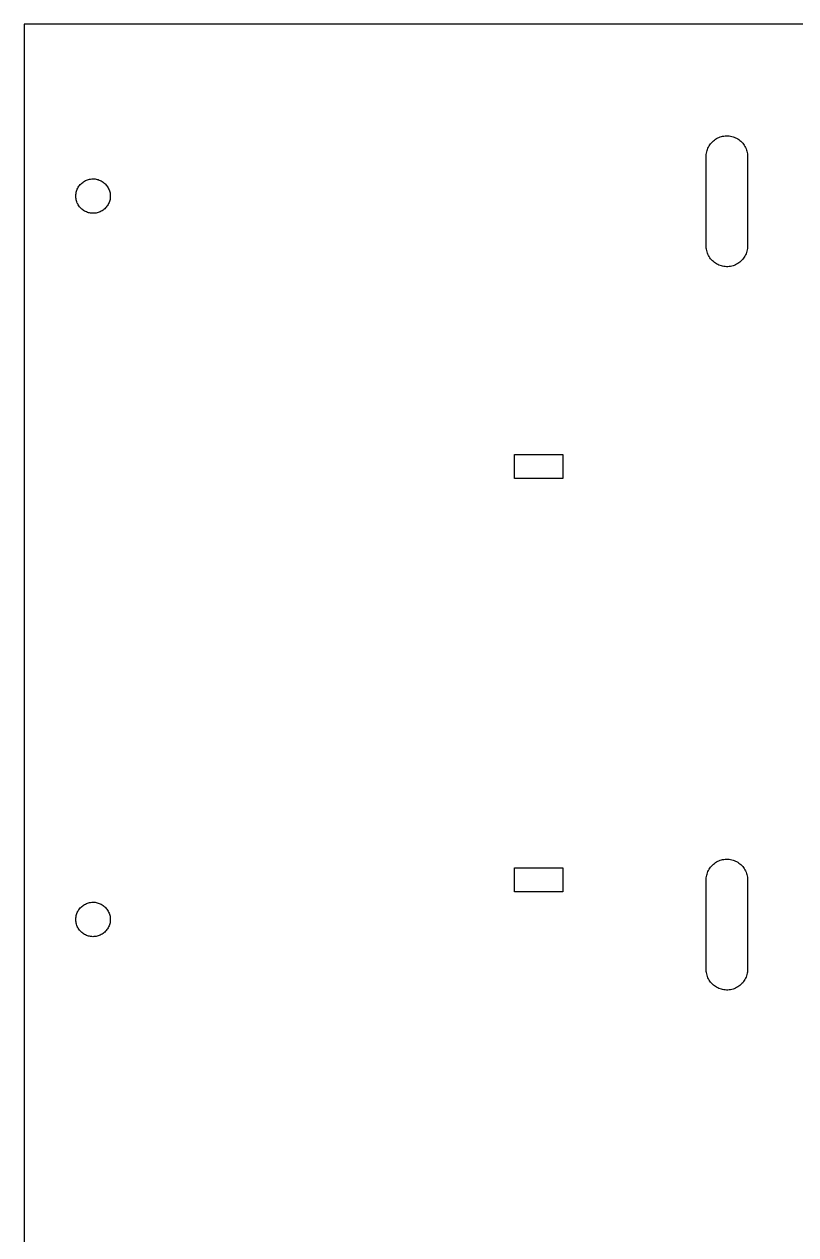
# Model space of a CAD drawing. Header units: metres. Extents: x 0 to 448, y 0 to 625.
# Drawn here: x 0 to 224, y 273.4 to 624.8 of the extents above; entities that cross this region are included whole.
import ezdxf

# ---------------------------------------------------------------- set-up
doc = ezdxf.new("R2010")
doc.units = ezdxf.units.M

msp = doc.modelspace()

# ---------------------------------------------------------------- linework, layer by layer
for p, q in [((448, 624.8), (0, 624.8)), ((0, 624.8), (0, 0)), ((199.528, 590.401), (199.791, 590.676)), ((199.791, 590.676), (200.071, 590.935)), ((200.071, 590.935), (200.366, 591.175)), ((200.366, 591.175), (200.676, 591.395)), ((200.676, 591.395), (201, 591.596)), ((201, 591.596), (201.336, 591.776)), ((201.336, 591.776), (201.682, 591.934)), ((201.682, 591.934), (202.038, 592.07)), ((202.038, 592.07), (202.401, 592.183)), ((202.401, 592.183), (202.771, 592.273)), ((202.771, 592.273), (203.146, 592.339)), ((203.146, 592.339), (203.525, 592.381)), ((203.525, 592.381), (203.905, 592.399)), ((203.905, 592.399), (204.285, 592.393)), ((204.285, 592.393), (204.665, 592.363)), ((204.665, 592.363), (205.042, 592.309)), ((205.042, 592.309), (205.415, 592.231)), ((205.415, 592.231), (205.782, 592.129)), ((205.782, 592.129), (206.141, 592.005)), ((206.141, 592.005), (206.492, 591.858)), ((206.492, 591.858), (206.834, 591.689)), ((206.834, 591.689), (207.163, 591.498)), ((207.163, 591.498), (207.48, 591.287)), ((207.48, 591.287), (207.783, 591.057)), ((207.783, 591.057), (208.071, 590.808)), ((208.071, 590.808), (208.342, 590.54)), ((208.342, 590.54), (208.596, 590.257)), ((198.003, 586.59), (198.027, 586.97)), ((198.027, 586.97), (198.075, 587.348)), ((198.075, 587.348), (198.147, 587.722)), ((198.147, 587.722), (198.243, 588.09)), ((198.243, 588.09), (198.362, 588.452)), ((198.362, 588.452), (198.503, 588.806)), ((198.503, 588.806), (198.667, 589.149)), ((198.667, 589.149), (198.852, 589.482)), ((198.852, 589.482), (199.058, 589.802)), ((199.058, 589.802), (199.284, 590.109)), ((199.284, 590.109), (199.528, 590.401)), ((208.596, 590.257), (208.832, 589.957)), ((208.832, 589.957), (209.048, 589.644)), ((209.048, 589.644), (209.243, 589.317)), ((209.243, 589.317), (209.418, 588.979)), ((209.418, 588.979), (209.57, 588.63)), ((209.57, 588.63), (209.7, 588.272)), ((209.7, 588.272), (209.808, 587.907)), ((209.808, 587.907), (209.892, 587.536)), ((209.892, 587.536), (209.952, 587.16)), ((209.952, 587.16), (209.988, 586.781)), ((198.003, 560.21), (198.003, 586.59)), ((209.988, 586.781), (210, 586.4)), ((210, 586.4), (210, 560.4)), ((19.6037, 579.884), (19.9207, 579.899)), ((19.9207, 579.899), (20.2379, 579.894)), ((20.2379, 579.894), (20.5542, 579.869)), ((15.2025, 576.309), (15.3015, 576.61)), ((15.3015, 576.61), (15.4194, 576.905)), ((15.4194, 576.905), (15.5558, 577.191)), ((15.5558, 577.191), (15.7101, 577.468)), ((15.7101, 577.468), (15.8816, 577.735)), ((15.8816, 577.735), (16.0697, 577.991)), ((16.0697, 577.991), (16.2737, 578.234)), ((16.2737, 578.234), (16.4926, 578.464)), ((16.4926, 578.464), (16.7257, 578.679)), ((16.7257, 578.679), (16.9719, 578.879)), ((16.9719, 578.879), (17.2304, 579.063)), ((17.2304, 579.063), (17.5, 579.23)), ((17.5, 579.23), (17.7797, 579.38)), ((17.7797, 579.38), (18.0683, 579.512)), ((18.0683, 579.512), (18.3647, 579.625)), ((18.3647, 579.625), (18.6676, 579.719)), ((18.6676, 579.719), (18.976, 579.794)), ((18.976, 579.794), (19.2884, 579.849)), ((19.2884, 579.849), (19.6037, 579.884)), ((20.5542, 579.869), (20.8682, 579.824)), ((20.8682, 579.824), (21.1788, 579.759)), ((21.1788, 579.759), (21.4846, 579.674)), ((21.4846, 579.674), (21.7844, 579.571)), ((21.7844, 579.571), (22.0771, 579.448)), ((22.0771, 579.448), (22.3613, 579.307)), ((22.3613, 579.307), (22.6361, 579.149)), ((22.6361, 579.149), (22.9003, 578.973)), ((22.9003, 578.973), (23.1528, 578.781)), ((23.1528, 578.781), (23.3925, 578.573)), ((23.3925, 578.573), (23.6187, 578.35)), ((23.6187, 578.35), (23.8302, 578.114)), ((23.8302, 578.114), (24.0264, 577.865)), ((24.0264, 577.865), (24.2063, 577.603)), ((24.2063, 577.603), (24.3692, 577.331)), ((24.3692, 577.331), (24.5146, 577.049)), ((24.5146, 577.049), (24.6418, 576.758)), ((24.6418, 576.758), (24.7504, 576.46)), ((24.7504, 576.46), (24.8397, 576.156)), ((15.0025, 575.059), (15.0226, 575.375)), ((15.0025, 574.741), (15.0025, 575.059)), ((15.0226, 574.425), (15.0025, 574.741)), ((15.0226, 575.375), (15.0628, 575.69)), ((15.0628, 574.11), (15.0226, 574.425)), ((15.0628, 575.69), (15.1228, 576.002)), ((15.1228, 573.798), (15.0628, 574.11)), ((15.1228, 576.002), (15.2025, 576.309)), ((15.2025, 573.491), (15.1228, 573.798)), ((15.3015, 573.19), (15.2025, 573.491)), ((15.4194, 572.895), (15.3015, 573.19)), ((15.5558, 572.609), (15.4194, 572.895)), ((24.6418, 573.042), (24.5146, 572.751)), ((24.7504, 573.34), (24.6418, 573.042)), ((24.8397, 573.644), (24.7504, 573.34)), ((24.8397, 576.156), (24.9096, 575.846)), ((24.9096, 573.954), (24.8397, 573.644)), ((24.9096, 575.846), (24.9598, 575.533)), ((24.9598, 574.267), (24.9096, 573.954)), ((24.9598, 575.533), (24.9899, 575.217)), ((24.9899, 574.583), (24.9598, 574.267)), ((24.9899, 575.217), (25, 574.9)), ((25, 574.9), (24.9899, 574.583)), ((15.7101, 572.332), (15.5558, 572.609)), ((15.8816, 572.065), (15.7101, 572.332)), ((16.0697, 571.809), (15.8816, 572.065)), ((16.2737, 571.566), (16.0697, 571.809)), ((16.4926, 571.337), (16.2737, 571.566)), ((16.7257, 571.121), (16.4926, 571.337)), ((16.9719, 570.921), (16.7257, 571.121)), ((17.2304, 570.737), (16.9719, 570.921)), ((17.5, 570.57), (17.2304, 570.737)), ((17.7797, 570.42), (17.5, 570.57)), ((18.0683, 570.288), (17.7797, 570.42)), ((18.3647, 570.175), (18.0683, 570.288)), ((18.6676, 570.081), (18.3647, 570.175)), ((18.976, 570.006), (18.6676, 570.081)), ((19.2884, 569.951), (18.976, 570.006)), ((19.6037, 569.916), (19.2884, 569.951)), ((19.9207, 569.901), (19.6037, 569.916)), ((20.2379, 569.906), (19.9207, 569.901)), ((20.5542, 569.931), (20.2379, 569.906)), ((20.8682, 569.976), (20.5542, 569.931)), ((21.1788, 570.041), (20.8682, 569.976)), ((21.4846, 570.125), (21.1788, 570.041)), ((21.7844, 570.229), (21.4846, 570.125)), ((22.0771, 570.352), (21.7844, 570.229)), ((22.3613, 570.493), (22.0771, 570.352)), ((22.6361, 570.651), (22.3613, 570.493)), ((22.9003, 570.827), (22.6361, 570.651)), ((23.1528, 571.019), (22.9003, 570.827)), ((23.3925, 571.227), (23.1528, 571.019)), ((23.6187, 571.45), (23.3925, 571.227)), ((23.8302, 571.686), (23.6187, 571.45)), ((24.0264, 571.935), (23.8302, 571.686)), ((24.2063, 572.197), (24.0264, 571.935)), ((24.3692, 572.469), (24.2063, 572.197)), ((24.5146, 572.751), (24.3692, 572.469)), ((198.027, 559.83), (198.003, 560.21)), ((198.075, 559.452), (198.027, 559.83)), ((198.147, 559.078), (198.075, 559.452)), ((198.243, 558.71), (198.147, 559.078)), ((209.808, 558.893), (209.7, 558.528)), ((209.892, 559.264), (209.808, 558.893)), ((209.952, 559.64), (209.892, 559.264)), ((209.988, 560.019), (209.952, 559.64)), ((210, 560.4), (209.988, 560.019)), ((198.362, 558.348), (198.243, 558.71)), ((198.503, 557.994), (198.362, 558.348)), ((198.667, 557.651), (198.503, 557.994)), ((198.852, 557.318), (198.667, 557.651)), ((199.058, 556.998), (198.852, 557.318)), ((199.284, 556.691), (199.058, 556.998)), ((199.528, 556.399), (199.284, 556.691)), ((199.791, 556.124), (199.528, 556.399)), ((200.071, 555.865), (199.791, 556.124)), ((200.366, 555.625), (200.071, 555.865)), ((200.676, 555.405), (200.366, 555.625)), ((201, 555.204), (200.676, 555.405)), ((207.163, 555.302), (206.834, 555.111)), ((207.48, 555.513), (207.163, 555.302)), ((207.783, 555.743), (207.48, 555.513)), ((208.071, 555.992), (207.783, 555.743)), ((208.342, 556.26), (208.071, 555.992)), ((208.596, 556.543), (208.342, 556.26)), ((208.832, 556.843), (208.596, 556.543)), ((209.048, 557.156), (208.832, 556.843)), ((209.243, 557.483), (209.048, 557.156)), ((209.418, 557.821), (209.243, 557.483)), ((209.57, 558.17), (209.418, 557.821)), ((209.7, 558.528), (209.57, 558.17)), ((201.336, 555.024), (201, 555.204)), ((201.682, 554.866), (201.336, 555.024)), ((202.038, 554.73), (201.682, 554.866)), ((202.401, 554.617), (202.038, 554.73)), ((202.771, 554.527), (202.401, 554.617)), ((203.146, 554.461), (202.771, 554.527)), ((203.525, 554.419), (203.146, 554.461)), ((203.905, 554.401), (203.525, 554.419)), ((204.285, 554.407), (203.905, 554.401)), ((204.665, 554.437), (204.285, 554.407)), ((205.042, 554.491), (204.665, 554.437)), ((205.415, 554.569), (205.042, 554.491)), ((205.782, 554.671), (205.415, 554.569)), ((206.141, 554.795), (205.782, 554.671)), ((206.492, 554.942), (206.141, 554.795)), ((206.834, 555.111), (206.492, 554.942)), ((142.333, 492.9), (142.333, 499.9)), ((142.333, 499.9), (156.333, 499.9)), ((156.333, 499.9), (156.333, 492.9)), ((156.333, 492.9), (142.333, 492.9)), ((142.333, 372.9), (142.333, 379.9)), ((142.333, 379.9), (156.333, 379.9)), ((156.333, 379.9), (156.333, 372.9)), ((198.852, 379.482), (199.058, 379.802)), ((199.058, 379.802), (199.284, 380.109)), ((199.284, 380.109), (199.528, 380.401)), ((199.528, 380.401), (199.791, 380.676)), ((199.791, 380.676), (200.071, 380.935)), ((200.071, 380.935), (200.366, 381.175)), ((200.366, 381.175), (200.676, 381.395)), ((200.676, 381.395), (201, 381.596)), ((201, 381.596), (201.336, 381.776)), ((201.336, 381.776), (201.682, 381.934)), ((201.682, 381.934), (202.038, 382.07)), ((202.038, 382.07), (202.401, 382.183)), ((202.401, 382.183), (202.771, 382.273)), ((202.771, 382.273), (203.146, 382.339)), ((203.146, 382.339), (203.525, 382.381)), ((203.525, 382.381), (203.905, 382.399)), ((203.905, 382.399), (204.285, 382.393)), ((204.285, 382.393), (204.665, 382.363)), ((204.665, 382.363), (205.042, 382.309)), ((205.042, 382.309), (205.415, 382.231)), ((205.415, 382.231), (205.782, 382.129)), ((205.782, 382.129), (206.141, 382.005)), ((206.141, 382.005), (206.492, 381.858)), ((206.492, 381.858), (206.834, 381.689)), ((206.834, 381.689), (207.163, 381.498)), ((207.163, 381.498), (207.48, 381.287)), ((207.48, 381.287), (207.783, 381.057)), ((207.783, 381.057), (208.071, 380.808)), ((208.071, 380.808), (208.342, 380.54)), ((208.342, 380.54), (208.596, 380.257)), ((208.596, 380.257), (208.832, 379.957)), ((208.832, 379.957), (209.048, 379.644)), ((209.048, 379.644), (209.243, 379.317)), ((198.003, 376.59), (198.027, 376.97)), ((198.003, 350.21), (198.003, 376.59)), ((198.027, 376.97), (198.075, 377.348)), ((198.075, 377.348), (198.147, 377.722)), ((198.147, 377.722), (198.243, 378.09)), ((198.243, 378.09), (198.362, 378.452)), ((198.362, 378.452), (198.503, 378.806)), ((198.503, 378.806), (198.667, 379.149)), ((198.667, 379.149), (198.852, 379.482)), ((209.243, 379.317), (209.418, 378.979)), ((209.418, 378.979), (209.57, 378.63)), ((209.57, 378.63), (209.7, 378.272)), ((209.7, 378.272), (209.808, 377.907)), ((209.808, 377.907), (209.892, 377.535)), ((209.892, 377.535), (209.952, 377.16)), ((209.952, 377.16), (209.988, 376.781)), ((209.988, 376.781), (210, 376.4)), ((210, 376.4), (210, 350.4)), ((156.333, 372.9), (142.333, 372.9)), ((16.9719, 368.879), (17.2304, 369.063)), ((17.2304, 369.063), (17.5, 369.23)), ((17.5, 369.23), (17.7797, 369.38)), ((17.7797, 369.38), (18.0683, 369.512)), ((18.0683, 369.512), (18.3647, 369.625)), ((18.3647, 369.625), (18.6676, 369.719)), ((18.6676, 369.719), (18.976, 369.794)), ((18.976, 369.794), (19.2884, 369.849)), ((19.2884, 369.849), (19.6037, 369.884)), ((19.6037, 369.884), (19.9207, 369.899)), ((19.9207, 369.899), (20.2379, 369.894)), ((20.2379, 369.894), (20.5542, 369.869)), ((20.5542, 369.869), (20.8682, 369.824)), ((20.8682, 369.824), (21.1788, 369.759)), ((21.1788, 369.759), (21.4846, 369.674)), ((21.4846, 369.674), (21.7844, 369.571)), ((21.7844, 369.571), (22.0771, 369.448)), ((22.0771, 369.448), (22.3613, 369.307)), ((22.3613, 369.307), (22.6361, 369.149)), ((22.6361, 369.149), (22.9003, 368.973)), ((15.0226, 365.375), (15.0628, 365.69)), ((15.0628, 365.69), (15.1228, 366.002)), ((15.1228, 366.002), (15.2025, 366.309)), ((15.2025, 366.309), (15.3015, 366.61)), ((15.3015, 366.61), (15.4194, 366.905)), ((15.4194, 366.905), (15.5558, 367.191)), ((15.5558, 367.191), (15.7101, 367.468)), ((15.7101, 367.468), (15.8816, 367.735)), ((15.8816, 367.735), (16.0697, 367.991)), ((16.0697, 367.991), (16.2737, 368.234)), ((16.2737, 368.234), (16.4926, 368.463)), ((16.4926, 368.463), (16.7257, 368.679)), ((16.7257, 368.679), (16.9719, 368.879)), ((22.9003, 368.973), (23.1528, 368.781)), ((23.1528, 368.781), (23.3925, 368.573)), ((23.3925, 368.573), (23.6187, 368.35)), ((23.6187, 368.35), (23.8302, 368.114)), ((23.8302, 368.114), (24.0264, 367.865)), ((24.0264, 367.865), (24.2063, 367.603)), ((24.2063, 367.603), (24.3692, 367.331)), ((24.3692, 367.331), (24.5146, 367.049)), ((24.5146, 367.049), (24.6418, 366.758)), ((24.6418, 366.758), (24.7504, 366.46)), ((24.7504, 366.46), (24.8397, 366.156)), ((24.8397, 366.156), (24.9096, 365.846)), ((24.9096, 365.846), (24.9598, 365.533)), ((24.9598, 365.533), (24.9899, 365.217)), ((15.0025, 365.059), (15.0226, 365.375)), ((15.0025, 364.741), (15.0025, 365.059)), ((15.0226, 364.425), (15.0025, 364.741)), ((15.0628, 364.11), (15.0226, 364.425)), ((15.1228, 363.798), (15.0628, 364.11)), ((15.2025, 363.491), (15.1228, 363.798)), ((15.3015, 363.19), (15.2025, 363.491)), ((15.4194, 362.895), (15.3015, 363.19)), ((15.5558, 362.609), (15.4194, 362.895)), ((15.7101, 362.332), (15.5558, 362.609)), ((15.8816, 362.065), (15.7101, 362.332)), ((16.0697, 361.809), (15.8816, 362.065)), ((24.2063, 362.197), (24.0264, 361.935)), ((24.3692, 362.469), (24.2063, 362.197)), ((24.5146, 362.751), (24.3692, 362.469)), ((24.6418, 363.042), (24.5146, 362.751)), ((24.7504, 363.34), (24.6418, 363.042)), ((24.8397, 363.644), (24.7504, 363.34)), ((24.9096, 363.954), (24.8397, 363.644)), ((24.9598, 364.267), (24.9096, 363.954)), ((24.9899, 364.583), (24.9598, 364.267)), ((24.9899, 365.217), (25, 364.9)), ((25, 364.9), (24.9899, 364.583)), ((16.2737, 361.566), (16.0697, 361.809)), ((16.4926, 361.337), (16.2737, 361.566)), ((16.7257, 361.121), (16.4926, 361.337)), ((16.9719, 360.921), (16.7257, 361.121)), ((17.2304, 360.737), (16.9719, 360.921)), ((17.5, 360.57), (17.2304, 360.737)), ((17.7797, 360.42), (17.5, 360.57)), ((18.0683, 360.288), (17.7797, 360.42)), ((18.3647, 360.175), (18.0683, 360.288)), ((18.6676, 360.081), (18.3647, 360.175)), ((18.976, 360.006), (18.6676, 360.081)), ((19.2884, 359.951), (18.976, 360.006)), ((19.6037, 359.916), (19.2884, 359.951)), ((19.9207, 359.901), (19.6037, 359.916)), ((20.2379, 359.906), (19.9207, 359.901)), ((20.5542, 359.931), (20.2379, 359.906)), ((20.8682, 359.976), (20.5542, 359.931)), ((21.1788, 360.041), (20.8682, 359.976)), ((21.4846, 360.125), (21.1788, 360.041)), ((21.7844, 360.229), (21.4846, 360.125)), ((22.0771, 360.352), (21.7844, 360.229)), ((22.3613, 360.493), (22.0771, 360.352)), ((22.6361, 360.651), (22.3613, 360.493)), ((22.9003, 360.827), (22.6361, 360.651)), ((23.1528, 361.019), (22.9003, 360.827)), ((23.3925, 361.227), (23.1528, 361.019)), ((23.6187, 361.45), (23.3925, 361.227)), ((23.8302, 361.686), (23.6187, 361.45)), ((24.0264, 361.935), (23.8302, 361.686)), ((198.027, 349.83), (198.003, 350.21)), ((198.075, 349.452), (198.027, 349.83)), ((198.147, 349.078), (198.075, 349.452)), ((198.243, 348.71), (198.147, 349.078)), ((198.362, 348.348), (198.243, 348.71)), ((198.503, 347.994), (198.362, 348.348)), ((198.667, 347.651), (198.503, 347.994)), ((209.57, 348.17), (209.418, 347.821)), ((209.7, 348.528), (209.57, 348.17)), ((209.808, 348.893), (209.7, 348.528)), ((209.892, 349.264), (209.808, 348.893)), ((209.952, 349.64), (209.892, 349.264)), ((209.988, 350.019), (209.952, 349.64)), ((210, 350.4), (209.988, 350.019)), ((198.852, 347.318), (198.667, 347.651)), ((199.058, 346.998), (198.852, 347.318)), ((199.284, 346.691), (199.058, 346.998)), ((199.528, 346.399), (199.284, 346.691)), ((199.791, 346.124), (199.528, 346.399)), ((200.071, 345.866), (199.791, 346.124)), ((200.366, 345.625), (200.071, 345.866)), ((200.676, 345.405), (200.366, 345.625)), ((201, 345.204), (200.676, 345.405)), ((201.336, 345.024), (201, 345.204)), ((201.682, 344.866), (201.336, 345.024)), ((202.038, 344.73), (201.682, 344.866)), ((202.401, 344.617), (202.038, 344.73)), ((202.771, 344.527), (202.401, 344.617)), ((203.146, 344.461), (202.771, 344.527)), ((203.525, 344.419), (203.146, 344.461)), ((204.665, 344.437), (204.285, 344.407)), ((205.042, 344.491), (204.665, 344.437)), ((205.415, 344.569), (205.042, 344.491)), ((205.782, 344.671), (205.415, 344.569)), ((206.141, 344.795), (205.782, 344.671)), ((206.492, 344.942), (206.141, 344.795)), ((206.834, 345.111), (206.492, 344.942)), ((207.163, 345.302), (206.834, 345.111)), ((207.48, 345.513), (207.163, 345.302)), ((207.783, 345.743), (207.48, 345.513)), ((208.071, 345.992), (207.783, 345.743)), ((208.342, 346.26), (208.071, 345.992)), ((208.596, 346.543), (208.342, 346.26)), ((208.832, 346.843), (208.596, 346.543)), ((209.048, 347.156), (208.832, 346.843)), ((209.243, 347.483), (209.048, 347.156)), ((209.418, 347.821), (209.243, 347.483)), ((203.905, 344.401), (203.525, 344.419)), ((204.285, 344.407), (203.905, 344.401))]:
    msp.add_line(p, q)

doc.saveas('drawing.dxf')
